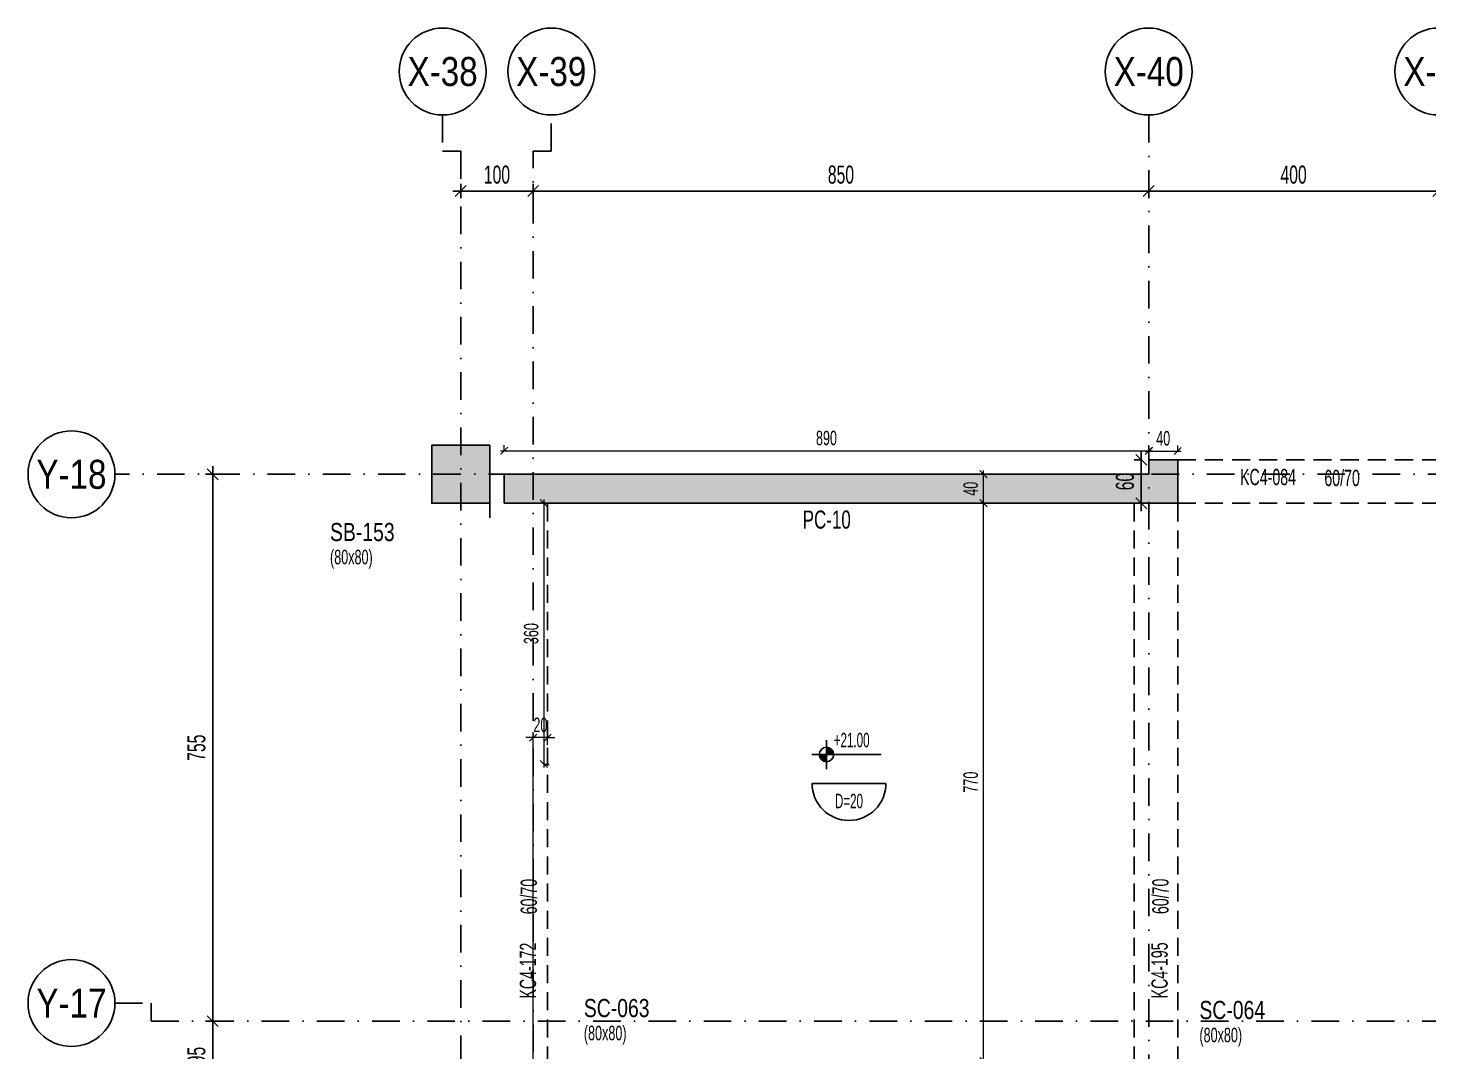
# Model space of a CAD drawing. Header units: millimetres. Extents: x -10495 to 6658, y -696 to 43288.
# Drawn here: x -698 to 1237, y 2602 to 4016 of the extents above; entities that cross this region are included whole.
import ezdxf
from ezdxf.enums import TextEntityAlignment as Align

# ---------------------------------------------------------------- set-up
doc = ezdxf.new("R2010")
doc.units = ezdxf.units.MM
doc.header["$LTSCALE"] = 100
doc.header["$PDSIZE"] = -100
doc.linetypes.add('DASHDOT', pattern=[25.4, 12.7, -6.35, 0, -6.35])
doc.linetypes.add('HIDDEN', pattern=[0.375, 0.25, -0.125])
for name, color, linetype in [('AKS BALON_ULK', 9, 'Continuous'), ('AKS YAZI_ULK', 20, 'Continuous'), ('AKS_ULK', 8, 'DASHDOT'), ('KOLON-PERDE CEKIRDEK_ULK', 4, 'Continuous'), ('KOT_ULK', 7, 'Continuous'), ('OLCU DIS_ULK', 7, 'Continuous'), ('PARAPET_ULK', 248, 'Continuous'), ('TARAMA SOLID_ULK', 251, 'Continuous')]:
    doc.layers.add(name, color=color, linetype=linetype)
for name, color, linetype, lineweight in [('DOSEME ISMI_ULK', 244, 'Continuous', 25), ('KIRIS BOYUT_ULK', 232, 'Continuous', 13), ('KIRIS CIZGI KESIK_ULK', 41, 'HIDDEN', 25), ('KIRIS ISIM_ULK', 221, 'Continuous', 13), ('KOLON BOYUT_ULK', 255, 'Continuous', 13), ('KOLON ISIM_ULK', 91, 'Continuous', 13), ('OLCU IC_ULK', 146, 'Continuous', 18), ('PERDE ISIM_ULK', 153, 'Continuous', 13), ('REV-15_ULK', 52, 'Continuous', 25)]:
    doc.layers.add(name, color=color, linetype=linetype, lineweight=lineweight)
doc.styles.add('ULK-SIMPLXTW.shx', font='ARIALN.TTF')
doc.styles.add('ulkr-simplxtw.shx', font='ulkr-simplxtw.shx', dxfattribs={"width": 0.65})
doc.dimstyles.new('1-100-DIS_ULK', dxfattribs={"dimscale": 100, "dimtxt": 0.25, "dimasz": 0.15, "dimexe": 0.1, "dimexo": 0.1, "dimgap": 0.1, "dimtad": 1, "dimdec": 0, "dimzin": 9, "dimdsep": 46, "dimtxsty": 'ulkr-simplxtw.shx', "dimblk": 'OBLIQUE', "dimcen": 0.1, "dimdle": 0.11, "dimclrd": 256, "dimclre": 256, "dimclrt": 3, "dimadec": 0, "dimazin": 0, "dimtfac": 1, "dimtdec": 0, "dimtix": 1, "dimtmove": 1, "dimatfit": 3, "dimldrblk": 'OBLIQUE', "dimfxl": 1, "dimtolj": 1, "dimtzin": 12, "dimarcsym": 0})
doc.dimstyles.new('1-100-IC_ULK', dxfattribs={"dimscale": 10, "dimtxt": 2, "dimasz": 1, "dimexe": 0.75, "dimexo": 1, "dimgap": 0.75, "dimtad": 1, "dimdec": 1, "dimzin": 9, "dimdsep": 46, "dimtxsty": 'ulkr-simplxtw.shx', "dimblk": 'OBLIQUE', "dimcen": 0.1, "dimdle": 0.5, "dimclrd": 146, "dimclre": 146, "dimclrt": 2, "dimadec": 0, "dimazin": 2, "dimtfac": 1, "dimtdec": 1, "dimtix": 1, "dimtmove": 2, "dimatfit": 3, "dimldrblk": 'OBLIQUE', "dimfxl": 1, "dimtolj": 1, "dimtzin": 0, "dimlwd": -1, "dimlwe": -1, "dimarcsym": 0})

# ---------------------------------------------------------------- blocks, each defined once
blk = doc.blocks.new('AKS SEMBOL_ULK')
at = {"layer": 'AKS BALON_ULK', "linetype": 'ByBlock'}
blk.add_circle((0, -41.2), 60, dxfattribs=at)
at = {"layer": 'AKS YAZI_ULK', "style": 'ULK-SIMPLXTW.shx'}
blk.add_attdef('1', text='', height=40, dxfattribs=at).set_placement((0, -41.2), align=Align.MIDDLE)
blk = doc.blocks.new('_Oblique')
at = {"color": 0, "linetype": 'ByBlock', "lineweight": -2}
blk.add_line((-0.5, -0.5), (0.5, 0.5), dxfattribs=at)
blk = doc.blocks.new('*D1102')
at = {"layer": 'Defpoints', "color": 0, "transparency": 16777216}
for p in [(0, 3791.1), (-100, 3771.1), (0, 3771.1)]:
    blk.add_point(p, dxfattribs=at)
at = {"layer": 'OLCU DIS_ULK', "lineweight": -2, "transparency": 16777216}
for p, q in [((-100, 3781.1), (-100, 3801.1)), ((0, 3781.1), (0, 3801.1)), ((-111, 3791.1), (11, 3791.1))]:
    blk.add_line(p, q, dxfattribs=at)
at = {"layer": 'OLCU DIS_ULK', "lineweight": -2, "transparency": 16777216, "xscale": 15, "yscale": 15, "zscale": 15, "rotation": 180}
blk.add_blockref('_Oblique', (-100, 3791.1), dxfattribs=at)
at = {"layer": 'OLCU DIS_ULK', "lineweight": -2, "transparency": 16777216, "xscale": 15, "yscale": 15, "zscale": 15}
blk.add_blockref('_Oblique', (0, 3791.1), dxfattribs=at)
at = {"layer": 'OLCU DIS_ULK', "color": 3, "transparency": 16777216, "insert": (-50, 3813.6), "char_height": 25, "attachment_point": 5, "style": 'ulkr-simplxtw.shx'}
blk.add_mtext('\\A1;100', dxfattribs=at)
blk = doc.blocks.new('*D1103')
at = {"layer": 'Defpoints', "color": 0, "transparency": 16777216}
for p in [(850, 3791.1), (0, 3771.1), (850, 3771.1)]:
    blk.add_point(p, dxfattribs=at)
at = {"layer": 'OLCU DIS_ULK', "lineweight": -2, "transparency": 16777216}
for p, q in [((0, 3781.1), (0, 3801.1)), ((850, 3781.1), (850, 3801.1)), ((-11, 3791.1), (861, 3791.1))]:
    blk.add_line(p, q, dxfattribs=at)
at = {"layer": 'OLCU DIS_ULK', "lineweight": -2, "transparency": 16777216, "xscale": 15, "yscale": 15, "zscale": 15, "rotation": 180}
blk.add_blockref('_Oblique', (0, 3791.1), dxfattribs=at)
at = {"layer": 'OLCU DIS_ULK', "lineweight": -2, "transparency": 16777216, "xscale": 15, "yscale": 15, "zscale": 15}
blk.add_blockref('_Oblique', (850, 3791.1), dxfattribs=at)
at = {"layer": 'OLCU DIS_ULK', "color": 3, "transparency": 16777216, "insert": (425, 3813.6), "char_height": 25, "attachment_point": 5, "style": 'ulkr-simplxtw.shx'}
blk.add_mtext('\\A1;850', dxfattribs=at)
blk = doc.blocks.new('*D1104')
at = {"layer": 'Defpoints', "color": 0, "transparency": 16777216}
for p in [(1250, 3791.1), (850, 3771.1), (1250, 3771.1)]:
    blk.add_point(p, dxfattribs=at)
at = {"layer": 'OLCU DIS_ULK', "lineweight": -2, "transparency": 16777216}
for p, q in [((850, 3781.1), (850, 3801.1)), ((1250, 3781.1), (1250, 3801.1)), ((839, 3791.1), (1261, 3791.1))]:
    blk.add_line(p, q, dxfattribs=at)
at = {"layer": 'OLCU DIS_ULK', "lineweight": -2, "transparency": 16777216, "xscale": 15, "yscale": 15, "zscale": 15, "rotation": 180}
blk.add_blockref('_Oblique', (850, 3791.1), dxfattribs=at)
at = {"layer": 'OLCU DIS_ULK', "lineweight": -2, "transparency": 16777216, "xscale": 15, "yscale": 15, "zscale": 15}
blk.add_blockref('_Oblique', (1250, 3791.1), dxfattribs=at)
at = {"layer": 'OLCU DIS_ULK', "color": 3, "transparency": 16777216, "insert": (1050, 3813.6), "char_height": 25, "attachment_point": 5, "style": 'ulkr-simplxtw.shx'}
blk.add_mtext('\\A1;400', dxfattribs=at)
blk = doc.blocks.new('*D1122')
at = {"layer": 'Defpoints', "color": 0, "transparency": 16777216}
for p in [(-422.5, 3400), (-442.5, 2645), (-422.5, 2645)]:
    blk.add_point(p, dxfattribs=at)
at = {"layer": 'OLCU DIS_ULK', "lineweight": -2, "transparency": 16777216}
for p, q in [((-442.5, 3411), (-442.5, 2634)), ((-432.5, 3400), (-452.5, 3400)), ((-432.5, 2645), (-452.5, 2645))]:
    blk.add_line(p, q, dxfattribs=at)
at = {"layer": 'OLCU DIS_ULK', "lineweight": -2, "transparency": 16777216, "xscale": 15, "yscale": 15, "zscale": 15}
for p, rotation in [((-442.5, 3400), 90), ((-442.5, 2645), 270)]:
    blk.add_blockref('_Oblique', p, dxfattribs=dict(at, rotation=rotation))
at = {"layer": 'OLCU DIS_ULK', "color": 3, "transparency": 16777216, "insert": (-465, 3022.5), "char_height": 25, "attachment_point": 5, "rotation": 90, "style": 'ulkr-simplxtw.shx'}
blk.add_mtext('\\A1;755', dxfattribs=at)
blk = doc.blocks.new('*D1124')
at = {"layer": 'Defpoints', "color": 0, "transparency": 16777216}
for p in [(-422.5, 2645), (-442.5, 2550), (-422.5, 2550)]:
    blk.add_point(p, dxfattribs=at)
at = {"layer": 'OLCU DIS_ULK', "lineweight": -2, "transparency": 16777216}
for p, q in [((-442.5, 2656), (-442.5, 2539)), ((-432.5, 2645), (-452.5, 2645)), ((-432.5, 2550), (-452.5, 2550))]:
    blk.add_line(p, q, dxfattribs=at)
at = {"layer": 'OLCU DIS_ULK', "lineweight": -2, "transparency": 16777216, "xscale": 15, "yscale": 15, "zscale": 15}
for p, rotation in [((-442.5, 2645), 90), ((-442.5, 2550), 270)]:
    blk.add_blockref('_Oblique', p, dxfattribs=dict(at, rotation=rotation))
at = {"layer": 'OLCU DIS_ULK', "color": 3, "transparency": 16777216, "insert": (-465, 2597.5), "char_height": 25, "attachment_point": 5, "rotation": 90, "style": 'ulkr-simplxtw.shx'}
blk.add_mtext('\\A1;95', dxfattribs=at)
blk = doc.blocks.new('*U6')
at = {"layer": 'KOT_ULK'}
h = blk.add_hatch(color=251, dxfattribs=at)
h.dxf.hatch_style = 1
h.paths.add_polyline_path([(0, 0), (-10, 0, 0.414214), (0, -10)])
h = blk.add_hatch(color=251, dxfattribs=at)
h.dxf.hatch_style = 1
h.paths.add_polyline_path([(10, 0, 0.414214), (0, 10), (0, 0)])
at = {"layer": 'KOT_ULK', "color": 12}
for p, q in [((0, 20), (0, -20)), ((-20, 0), (75.6, 0))]:
    blk.add_line(p, q, dxfattribs=at)
blk.add_circle((0, 0), 10, dxfattribs=at)
at = {"layer": 'KOT_ULK', "style": 'ulkr-simplxtw.shx', "width": 0.6}
for tag, p in [('6', (10, 145)), ('5', (10, 118)), ('4', (10, 91)), ('3', (10, 64)), ('2', (10, 37)), ('1', (10, 10))]:
    blk.add_attdef(tag, p, '', height=20, dxfattribs=at)
at = {"layer": 'KOT_ULK', "color": 242, "style": 'ulkr-simplxtw.shx', "width": 0.65}
blk.add_attdef('NOT', text='', height=20, dxfattribs=at).set_placement((14.8, -10), align=Align.TOP_LEFT)
blk = doc.blocks.new('Döşeme kalınğı_ULK')
at = {"layer": 'DOSEME ISMI_ULK', "color": 12}
blk.add_lwpolyline([(51, 0, -1), (-51, 0)], format="xyb", close=True, dxfattribs=at)
at = {"layer": 'DOSEME ISMI_ULK', "style": 'ulkr-simplxtw.shx', "width": 0.6}
blk.add_attdef('1', text='', height=20, dxfattribs=at).set_placement((0, -14.2), align=Align.TOP_CENTER)
blk = doc.blocks.new('*U11')
at = {"layer": 'KOLON BOYUT_ULK', "style": 'ulkr-simplxtw.shx', "width": 0.65}
blk.add_attdef('2', text='', height=20, dxfattribs=at).set_placement((0, -37), align=Align.TOP_LEFT)
at = {"layer": 'KOLON ISIM_ULK', "style": 'ulkr-simplxtw.shx', "width": 0.8}
blk.add_attdef('1', text='', height=25, dxfattribs=at).set_placement((0, 0), align=Align.TOP_LEFT)
blk = doc.blocks.new('*D992')
at = {"layer": 'Defpoints', "color": 0, "transparency": 16777216}
for p in [(596.8, 3400), (621.8, 3400), (596.8, 3360)]:
    blk.add_point(p, dxfattribs=at)
at = {"layer": 'OLCU IC_ULK', "color": 146, "transparency": 16777216}
blk.add_line((621.8, 3355), (621.8, 3405), dxfattribs=at)
at = {"layer": 'OLCU IC_ULK', "color": 146, "linetype": 'Continuous', "transparency": 16777216}
for p, q in [((621.8, 3400), (629.3, 3400)), ((621.8, 3360), (629.3, 3360))]:
    blk.add_line(p, q, dxfattribs=at)
at = {"layer": 'OLCU IC_ULK', "color": 146, "transparency": 16777216, "xscale": 10, "yscale": 10, "zscale": 10}
for p, rotation in [((621.8, 3400), 90), ((621.8, 3360), 270)]:
    blk.add_blockref('_Oblique', p, dxfattribs=dict(at, rotation=rotation))
at = {"layer": 'OLCU IC_ULK', "color": 2, "transparency": 16777216, "insert": (604.3, 3380), "char_height": 20, "attachment_point": 5, "rotation": 90, "style": 'ulkr-simplxtw.shx'}
blk.add_mtext('\\A1;40', dxfattribs=at)
blk = doc.blocks.new('*D993')
at = {"layer": 'Defpoints', "color": 0, "transparency": 16777216}
for p in [(596.8, 3360), (621.8, 3360), (596.8, 2590)]:
    blk.add_point(p, dxfattribs=at)
at = {"layer": 'OLCU IC_ULK', "color": 146, "transparency": 16777216}
blk.add_line((621.8, 2585), (621.8, 3365), dxfattribs=at)
at = {"layer": 'OLCU IC_ULK', "color": 146, "linetype": 'Continuous', "transparency": 16777216}
for p, q in [((621.8, 3360), (629.3, 3360)), ((621.8, 2590), (629.3, 2590))]:
    blk.add_line(p, q, dxfattribs=at)
at = {"layer": 'OLCU IC_ULK', "color": 146, "transparency": 16777216, "xscale": 10, "yscale": 10, "zscale": 10}
for p, rotation in [((621.8, 3360), 90), ((621.8, 2590), 270)]:
    blk.add_blockref('_Oblique', p, dxfattribs=dict(at, rotation=rotation))
at = {"layer": 'OLCU IC_ULK', "color": 2, "transparency": 16777216, "insert": (604.3, 2975), "char_height": 20, "attachment_point": 5, "rotation": 90, "style": 'ulkr-simplxtw.shx'}
blk.add_mtext('\\A1;770', dxfattribs=at)
blk = doc.blocks.new('Kiriş_Sembol_ULK')
at = {"layer": 'KIRIS BOYUT_ULK', "style": 'ulkr-simplxtw.shx', "width": 0.65}
blk.add_attdef('B', text='', height=25, dxfattribs=at).set_placement((21, 0.4), align=Align.MIDDLE_LEFT)
at = {"layer": 'KIRIS ISIM_ULK', "style": 'ulkr-simplxtw.shx', "width": 0.65}
blk.add_attdef('K', text='', height=25, dxfattribs=at).set_placement((-18.2, 12.9), align=Align.TOP_RIGHT)
blk = doc.blocks.new('*D1078')
at = {"layer": 'Defpoints', "color": 0, "transparency": 16777216}
for p in [(-10.2, 3360), (-20, 3000), (14.8, 3000)]:
    blk.add_point(p, dxfattribs=at)
at = {"layer": 'OLCU IC_ULK', "color": 146, "transparency": 16777216}
blk.add_line((14.8, 3365), (14.8, 2995), dxfattribs=at)
at = {"layer": 'OLCU IC_ULK', "color": 146, "linetype": 'Continuous', "transparency": 16777216}
for p, q in [((14.8, 3360), (22.3, 3360)), ((14.8, 3000), (22.3, 3000))]:
    blk.add_line(p, q, dxfattribs=at)
at = {"layer": 'OLCU IC_ULK', "color": 146, "transparency": 16777216, "xscale": 10, "yscale": 10, "zscale": 10}
for p, rotation in [((14.8, 3360), 90), ((14.8, 3000), 270)]:
    blk.add_blockref('_Oblique', p, dxfattribs=dict(at, rotation=rotation))
at = {"layer": 'OLCU IC_ULK', "color": 2, "transparency": 16777216, "insert": (-2.7, 3180), "char_height": 20, "attachment_point": 5, "rotation": 90, "style": 'ulkr-simplxtw.shx'}
blk.add_mtext('\\A1;360', dxfattribs=at)
blk = doc.blocks.new('*D1131')
at = {"layer": 'Defpoints', "color": 0, "transparency": 16777216}
for p in [(0, 3036.4), (20, 3016.6), (0, 2077.1)]:
    blk.add_point(p, dxfattribs=at)
at = {"layer": 'OLCU IC_ULK', "color": 146, "linetype": 'Continuous', "transparency": 16777216}
for p, q in [((0, 2087.1), (0, 3043.9)), ((20, 3026.6), (20, 3043.9))]:
    blk.add_line(p, q, dxfattribs=at)
at = {"layer": 'OLCU IC_ULK', "color": 146, "transparency": 16777216}
for p, q in [((0, 3036.4), (-10, 3036.4)), ((20, 3036.4), (0, 3036.4)), ((20, 3036.4), (30, 3036.4))]:
    blk.add_line(p, q, dxfattribs=at)
at = {"layer": 'OLCU IC_ULK', "color": 146, "transparency": 16777216, "xscale": 10, "yscale": 10, "zscale": 10}
blk.add_blockref('_Oblique', (0, 3036.4), dxfattribs=at)
at = {"layer": 'OLCU IC_ULK', "color": 146, "transparency": 16777216, "xscale": 10, "yscale": 10, "zscale": 10, "rotation": 180}
blk.add_blockref('_Oblique', (20, 3036.4), dxfattribs=at)
at = {"layer": 'OLCU IC_ULK', "color": 2, "transparency": 16777216, "insert": (10, 3053.9), "char_height": 20, "attachment_point": 5, "style": 'ulkr-simplxtw.shx'}
blk.add_mtext('\\A1;20', dxfattribs=at)
blk = doc.blocks.new('*D1132')
at = {"layer": 'Defpoints', "color": 0, "transparency": 16777216}
for p in [(839.7, 3420), (890, 3420), (890, 3360)]:
    blk.add_point(p, dxfattribs=at)
at = {"layer": 'REV-15_ULK', "lineweight": -2, "transparency": 16777216}
for p, q in [((839.7, 3349), (839.7, 3431)), ((839.7, 3420), (829.7, 3420)), ((839.7, 3360), (829.7, 3360))]:
    blk.add_line(p, q, dxfattribs=at)
at = {"layer": 'REV-15_ULK', "lineweight": -2, "transparency": 16777216, "xscale": 15, "yscale": 15, "zscale": 15}
for p, rotation in [((839.7, 3420), 90), ((839.7, 3360), 270)]:
    blk.add_blockref('_Oblique', p, dxfattribs=dict(at, rotation=rotation))
at = {"layer": 'REV-15_ULK', "color": 3, "transparency": 16777216, "insert": (817.2, 3390), "char_height": 25, "attachment_point": 5, "rotation": 90, "style": 'ulkr-simplxtw.shx'}
blk.add_mtext('\\A1;60', dxfattribs=at)
blk = doc.blocks.new('*D1133')
at = {"layer": 'Defpoints', "color": 0, "transparency": 16777216}
for p in [(850, 3432.5), (-40, 3400), (850, 3400)]:
    blk.add_point(p, dxfattribs=at)
at = {"layer": 'OLCU IC_ULK', "color": 146, "transparency": 16777216}
blk.add_line((-45, 3432.5), (855, 3432.5), dxfattribs=at)
at = {"layer": 'OLCU IC_ULK', "color": 146, "linetype": 'Continuous', "transparency": 16777216}
for p, q in [((-40, 3432.5), (-40, 3440)), ((850, 3432.5), (850, 3440))]:
    blk.add_line(p, q, dxfattribs=at)
at = {"layer": 'OLCU IC_ULK', "color": 146, "transparency": 16777216, "xscale": 10, "yscale": 10, "zscale": 10, "rotation": 180}
blk.add_blockref('_Oblique', (-40, 3432.5), dxfattribs=at)
at = {"layer": 'OLCU IC_ULK', "color": 146, "transparency": 16777216, "xscale": 10, "yscale": 10, "zscale": 10}
blk.add_blockref('_Oblique', (850, 3432.5), dxfattribs=at)
at = {"layer": 'OLCU IC_ULK', "color": 2, "transparency": 16777216, "insert": (405, 3450), "char_height": 20, "attachment_point": 5, "style": 'ulkr-simplxtw.shx'}
blk.add_mtext('\\A1;890', dxfattribs=at)
blk = doc.blocks.new('*D1134')
at = {"layer": 'Defpoints', "color": 0, "transparency": 16777216}
for p in [(890, 3432.1), (850, 3420), (890, 3420)]:
    blk.add_point(p, dxfattribs=at)
at = {"layer": 'OLCU IC_ULK', "color": 146, "transparency": 16777216}
blk.add_line((845, 3432.1), (895, 3432.1), dxfattribs=at)
at = {"layer": 'OLCU IC_ULK', "color": 146, "linetype": 'Continuous', "transparency": 16777216}
for p, q in [((850, 3432.1), (850, 3439.6)), ((890, 3432.1), (890, 3439.6))]:
    blk.add_line(p, q, dxfattribs=at)
at = {"layer": 'OLCU IC_ULK', "color": 146, "transparency": 16777216, "xscale": 10, "yscale": 10, "zscale": 10, "rotation": 180}
blk.add_blockref('_Oblique', (850, 3432.1), dxfattribs=at)
at = {"layer": 'OLCU IC_ULK', "color": 146, "transparency": 16777216, "xscale": 10, "yscale": 10, "zscale": 10}
blk.add_blockref('_Oblique', (890, 3432.1), dxfattribs=at)
at = {"layer": 'OLCU IC_ULK', "color": 2, "transparency": 16777216, "insert": (870, 3449.6), "char_height": 20, "attachment_point": 5, "style": 'ulkr-simplxtw.shx'}
blk.add_mtext('\\A1;40', dxfattribs=at)

msp = doc.modelspace()

# ---------------------------------------------------------------- hatches: boundary and pattern name
at = {"layer": 'TARAMA SOLID_ULK'}
h = msp.add_hatch(color=256, dxfattribs=at)
h.dxf.hatch_style = 1
h.paths.add_polyline_path([(-60, 3360), (-140, 3360), (-140, 3440), (-60, 3440)])
h = msp.add_hatch(color=256, dxfattribs=at)
h.dxf.hatch_style = 1
h.paths.add_polyline_path([(-40, 3360), (-40, 3400), (0, 3400), (0, 3400), (850, 3400), (850, 3419.97), (890, 3419.97), (890, 3360), (-40, 3360)])

# ---------------------------------------------------------------- linework, layer by layer
at = {"layer": 'AKS_ULK', "ltscale": 0.03}
for points in [[(-125, 3896.1), (-125, 3846.1), (-100, 3846.1), (-100, -526.35)], [(0, -526.35), (0, 3846.1), (25, 3846.1), (25, 3896.1)], [(850, 3896.1), (850, -576.35)], [(6538.3, 3400), (-577.53, 3400)], [(-577.53, 2670), (-527.53, 2670), (-527.53, 2645), (6488.3, 2645), (6488.3, 2720), (6538.3, 2720)]]:
    msp.add_lwpolyline(points, dxfattribs=at)
at = {"layer": 'KIRIS CIZGI KESIK_ULK'}
for p, q in [((890, 3420), (1660, 3420)), ((20, 3360), (20, 2590)), ((830, 3360), (830, 2590)), ((890, 3360), (1660, 3360)), ((890, 3360), (890, 2590))]:
    msp.add_line(p, q, dxfattribs=at)
at = {"layer": 'KOLON-PERDE CEKIRDEK_ULK'}
for points in [[(-60, 3360), (-140, 3360), (-140, 3440), (-60, 3440)], [(-40, 3360), (-40, 3360), (-40, 3360), (-40, 3400), (0, 3400), (0, 3400), (850, 3400), (850, 3420), (890, 3420), (890, 3360)]]:
    msp.add_lwpolyline(points, close=True, dxfattribs=at)
at = {"layer": 'PARAPET_ULK', "lineweight": -3}
msp.add_line((-60, 3340), (-60, 3360), dxfattribs=at)

# ---------------------------------------------------------------- block references
at = {"layer": 'AKS_ULK', "linetype": 'ByBlock'}
ref = msp.add_blockref('AKS SEMBOL_ULK', (-125, 3914.85), dxfattribs=dict(at, xscale=-1, rotation=180))
ref.add_attrib('1', 'X-38', dxfattribs={"layer": 'AKS YAZI_ULK', "height": 40, "style": 'ULK-SIMPLXTW.shx'}).set_placement((-125, 3956.1), align=Align.MIDDLE)
ref = msp.add_blockref('AKS SEMBOL_ULK', (25, 3914.85), dxfattribs=dict(at, xscale=-1, rotation=180))
ref.add_attrib('1', 'X-39', dxfattribs={"layer": 'AKS YAZI_ULK', "height": 40, "style": 'ULK-SIMPLXTW.shx'}).set_placement((25, 3956.1), align=Align.MIDDLE)
ref = msp.add_blockref('AKS SEMBOL_ULK', (850, 3914.85), dxfattribs=dict(at, xscale=-1, rotation=180))
ref.add_attrib('1', 'X-40', dxfattribs={"layer": 'AKS YAZI_ULK', "height": 40, "style": 'ULK-SIMPLXTW.shx'}).set_placement((850, 3956.1), align=Align.MIDDLE)
ref = msp.add_blockref('AKS SEMBOL_ULK', (1250, 3914.85), dxfattribs=dict(at, xscale=-1, rotation=180))
ref.add_attrib('1', 'X-41', dxfattribs={"layer": 'AKS YAZI_ULK', "height": 40, "style": 'ULK-SIMPLXTW.shx'}).set_placement((1250, 3956.1), align=Align.MIDDLE)
ref = msp.add_blockref('AKS SEMBOL_ULK', (-637.53, 3358.75), dxfattribs=dict(at, xscale=-1, rotation=180))
ref.add_attrib('1', 'Y-18', dxfattribs={"layer": 'AKS YAZI_ULK', "height": 40, "style": 'ULK-SIMPLXTW.shx'}).set_placement((-637.53, 3400), align=Align.MIDDLE)
ref = msp.add_blockref('AKS SEMBOL_ULK', (-637.53, 2628.75), dxfattribs=dict(at, xscale=-1, rotation=180))
ref.add_attrib('1', 'Y-17', dxfattribs={"layer": 'AKS YAZI_ULK', "height": 40, "style": 'ULK-SIMPLXTW.shx'}).set_placement((-637.53, 2670), align=Align.MIDDLE)
at = {"layer": 'DOSEME ISMI_ULK'}
msp.add_blockref('Döşeme kalınğı_ULK', (436.1, 2973.1), dxfattribs=at).add_auto_attribs({'1': 'D=20'})
at = {"layer": 'KIRIS ISIM_ULK'}
ref = msp.add_blockref('Kiriş_Sembol_ULK', (1071.53, 3394.56), dxfattribs=at)
ref.add_attrib('B', '60/70', dxfattribs={"layer": 'KIRIS BOYUT_ULK', "height": 22.5, "style": 'ulkr-simplxtw.shx', "width": 0.65}).set_placement((1092.54, 3395), align=Align.MIDDLE_LEFT)
ref.add_attrib('K', 'KC4-084', dxfattribs={"height": 22.5, "style": 'ulkr-simplxtw.shx', "width": 0.65}).set_placement((1053.37, 3407.5), align=Align.TOP_RIGHT)
ref = msp.add_blockref('Kiriş_Sembol_ULK', (-5.56, 2771.53), dxfattribs=dict(at, rotation=90))
ref.add_attrib('B', '60/70', dxfattribs={"layer": 'KIRIS BOYUT_ULK', "height": 22.5, "rotation": 90, "style": 'ulkr-simplxtw.shx', "width": 0.65}).set_placement((-6, 2792.54), align=Align.MIDDLE_LEFT)
ref.add_attrib('K', 'KC4-172', dxfattribs={"height": 22.5, "rotation": 90, "style": 'ulkr-simplxtw.shx', "width": 0.65}).set_placement((-18.5, 2753.38), align=Align.TOP_RIGHT)
ref = msp.add_blockref('Kiriş_Sembol_ULK', (866.62, 2771.84), dxfattribs=dict(at, rotation=90))
ref.add_attrib('B', '60/70', dxfattribs={"layer": 'KIRIS BOYUT_ULK', "height": 22.5, "rotation": 90, "style": 'ulkr-simplxtw.shx', "width": 0.65}).set_placement((866.18, 2792.85), align=Align.MIDDLE_LEFT)
ref.add_attrib('K', 'KC4-195', dxfattribs={"height": 22.5, "rotation": 90, "style": 'ulkr-simplxtw.shx', "width": 0.65}).set_placement((853.68, 2753.69), align=Align.TOP_RIGHT)
at = {"layer": 'KOLON ISIM_ULK'}
for p, values in [((-280.5, 3332.78), {'1': 'SB-153', '2': '(80x80)'}), ((70, 2675.61), {'1': 'SC-063', '2': '(80x80)'}), ((920, 2672.93), {'1': 'SC-064', '2': '(80x80)'})]:
    msp.add_blockref('*U11', p, dxfattribs=at).add_auto_attribs(values)
at = {"layer": 'KOT_ULK'}
ref = msp.add_blockref('*U6', (405, 3013.1), dxfattribs=at)
ref.add_attrib('1', '+21.00', (415, 3023.1), dxfattribs={"height": 20, "style": 'ulkr-simplxtw.shx', "width": 0.6})

# ---------------------------------------------------------------- texts
at = {"layer": 'PERDE ISIM_ULK', "style": 'ulkr-simplxtw.shx', "width": 0.7}
msp.add_text('PC-10', height=25, rotation=0, dxfattribs=at).set_placement((372.23, 3325))

# ---------------------------------------------------------------- dimensions: what is measured, and where the dimension line sits
at = {"layer": 'OLCU DIS_ULK'}
for base, p1, p2, picture, middle in [((0, 3791.1), (-100, 3771.1), (0, 3771.1), '*D1102', (-50, 3813.6)), ((850, 3791.1), (0, 3771.1), (850, 3771.1), '*D1103', (425, 3813.6)), ((1250, 3791.1), (850, 3771.1), (1250, 3771.1), '*D1104', (1050, 3813.6))]:
    dim = msp.add_linear_dim(base=base, p1=p1, p2=p2, dimstyle='1-100-DIS_ULK', dxfattribs=at)
    dim.commit()
    dim.dimension.update_dxf_attribs({"geometry": picture, "text_midpoint": middle})
for base, p1, p2, picture, middle in [((-442.53, 2645), (-422.53, 3400), (-422.53, 2645), '*D1122', (-465.03, 3022.5)), ((-442.53, 2550), (-422.53, 2645), (-422.53, 2550), '*D1124', (-465.03, 2597.5))]:
    dim = msp.add_linear_dim(base=base, p1=p1, p2=p2, angle=270, dimstyle='1-100-DIS_ULK', dxfattribs=at)
    dim.commit()
    dim.dimension.update_dxf_attribs({"geometry": picture, "text_midpoint": middle})
at = {"layer": 'OLCU IC_ULK'}
for base, p1, p2, picture, middle in [((850, 3432.54), (-40, 3400), (850, 3400), '*D1133', (405, 3450.04)), ((890, 3432.07), (850, 3420), (890, 3420), '*D1134', (870, 3449.57))]:
    dim = msp.add_linear_dim(base=base, p1=p1, p2=p2, dimstyle='1-100-IC_ULK', override={"dimfxl": 0, "dimfxlon": 1}, dxfattribs=at)
    dim.commit()
    dim.dimension.update_dxf_attribs({"geometry": picture, "text_midpoint": middle})
for base, p1, p2, picture, middle in [((621.78, 3400), (596.78, 3360), (596.78, 3400), '*D992', (604.28, 3380)), ((14.83, 3000), (-10.17, 3360), (-20, 3000), '*D1078', (-2.67, 3180)), ((621.78, 3360), (596.78, 2590), (596.78, 3360), '*D993', (604.28, 2975))]:
    dim = msp.add_linear_dim(base=base, p1=p1, p2=p2, angle=90, dimstyle='1-100-IC_ULK', override={"dimfxl": 0, "dimfxlon": 1}, dxfattribs=at)
    dim.commit()
    dim.dimension.update_dxf_attribs({"geometry": picture, "text_midpoint": middle})
dim = msp.add_linear_dim(base=(0, 3036.39), p1=(20, 3016.61), p2=(0, 2077.09), dimstyle='1-100-IC_ULK', dxfattribs=at)
dim.commit()
dim.dimension.update_dxf_attribs({"geometry": '*D1131', "text_midpoint": (10, 3053.89)})
at = {"layer": 'REV-15_ULK'}
dim = msp.add_linear_dim(base=(839.73, 3420), p1=(890, 3360), p2=(890, 3420), angle=90, dimstyle='1-100-DIS_ULK', override={"dimfxl": 0, "dimfxlon": 1}, dxfattribs=at)
dim.commit()
dim.dimension.update_dxf_attribs({"geometry": '*D1132', "text_midpoint": (817.23, 3390)})

doc.saveas('drawing.dxf')
